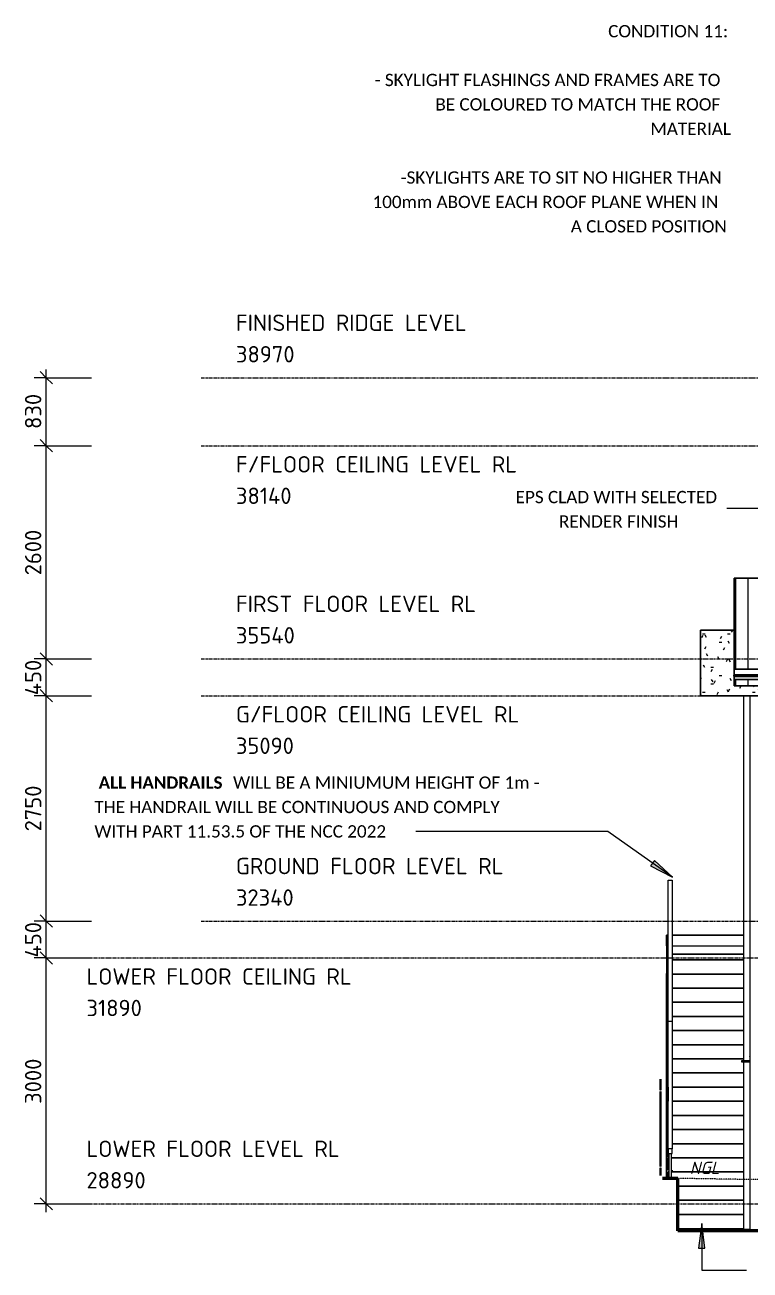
# Model space of a CAD drawing. Header units: millimetres. Extents: x -48840 to -22637, y 27782 to 43276.
# Drawn here: x -48840 to -39985, y 28081 to 43276 of the extents above; entities that cross this region are included whole.
import ezdxf

# ---------------------------------------------------------------- set-up
doc = ezdxf.new("R2010")
doc.units = ezdxf.units.MM
for name, pattern in [('Centre', [30, 12, -6, 6, -6]), ('Dash 2_5mm', [5, 2.5, -2.5]), ('Dash dot', [8, 4, -2, 0, -2])]:
    doc.linetypes.add(name, pattern=pattern)
for name, color, linetype, lineweight in [('A-ANNO-DIMS', 211, 'Continuous', 9), ('A-ANNO-DIMS-100', 211, 'Continuous', 9), ('A-ANNO-IDEN', 131, 'Continuous', 9), ('A-DETL', 90, 'Continuous', 9), ('A-DETL-MEDM', 33, 'Continuous', 25), ('A-DETL-WIDE', 214, 'Continuous', 50), ('A-FLOR-HRAL', 11, 'Continuous', 9), ('A-FLOR-LEVL', 51, 'Continuous', 9), ('A-GENM', 13, 'Continuous', 9), ('A-ROOF', 132, 'Continuous', 9), ('A-ROOF-MCUT', 132, 'Continuous', 35), ('A-ROOF-PATT', 132, 'Continuous', 9), ('A-WALL-PATT', 111, 'Continuous', 9), ('C-TOPO', 7, 'Continuous', 9), ('G-ANNO-TEXT', 231, 'Continuous', 9), ('P-SANR-FIXT', 6, 'Continuous', 9), ('S-STRS', 31, 'Continuous', 9)]:
    doc.layers.add(name, color=color, linetype=linetype, lineweight=lineweight)
doc.styles.add('Calibri', font='calibri.ttf', dxfattribs={"height": 150})
doc.styles.add('Calibri_B', font='calibrib.ttf', dxfattribs={"height": 150})
doc.styles.add('ISOCPEUR', font='ISOCPEUR.ttf', dxfattribs={"height": 200})
doc.styles.add('ISOCPEUR_I', font='', dxfattribs={"height": 150})
doc.styles.get('ISOCPEUR_I').set_extended_font_data('ISOCPEUR', italic=True)
doc.dimstyles.new('2_0mm_ISOCPEUR', dxfattribs={"dimscale": 304.8, "dimtxt": 200.550994, "dimasz": 0.492126, "dimexe": 0.492126, "dimexo": 0.0625, "dimgap": 0, "dimtad": 1, "dimdec": 0, "dimzin": 0, "dimdsep": 46, "dimtxsty": 'ISOCPEUR', "dimblk1": 'OBLIQUE', "dimblk2": 'OBLIQUE', "dimsah": 1, "dimcen": 0.09, "dimdle": 0.328084, "dimazin": 0, "dimtfac": 1, "dimtdec": 4, "dimtix": 1, "dimtmove": 0, "dimatfit": 3, "dimfxl": 1.804462, "dimfxlon": 1, "dimtvp": 1, "dimtolj": 1, "dimtzin": 0, "dimarcsym": 2})

# ---------------------------------------------------------------- blocks, each defined once
blk = doc.blocks.new('Railing - 25mm-1762167-rear')
at = {"layer": 'A-FLOR-HRAL'}
for p, q in [((-40973, 29502), (-40948, 29502)), ((-40973, 29200), (-40973, 29502)), ((-40948, 29502), (-40948, 29200))]:
    blk.add_line(p, q, dxfattribs=at)
blk = doc.blocks.new('Railing - Railing-1594649-rear')
blk.add_blockref('Railing - 25mm-1762167-rear', (0, 0))
blk = doc.blocks.new('Top Rail Type - Top Rail_Internal_-1594673-rear')
at = {"layer": 'A-FLOR-HRAL'}
for p, q in [((-40985, 32840), (-40935, 32840)), ((-40985, 31288), (-40985, 32840)), ((-40935, 32840), (-40935, 31288)), ((-40985, 31115), (-40985, 31288)), ((-40935, 31288), (-40935, 31115)), ((-40985, 29562), (-40985, 31115)), ((-40935, 31115), (-40985, 31115)), ((-40935, 31115), (-40935, 29562)), ((-40985, 29562), (-40985, 29502)), ((-40935, 29562), (-40985, 29562)), ((-40985, 29502), (-40935, 29502)), ((-40935, 29502), (-40935, 29562))]:
    blk.add_line(p, q, dxfattribs=at)
blk = doc.blocks.new('Downpipe - 450 Eave-1907595-rear')
at = {"layer": 'A-GENM'}
for p, q in [((-40065, 35090), (-40065, 30636)), ((-39985, 30689), (-39985, 35090)), ((-40065, 30624), (-40065, 28580)), ((-39985, 30636), (-39985, 30679)), ((-39985, 28580), (-39985, 30624)), ((-40065, 28580), (-39985, 28580))]:
    blk.add_line(p, q, dxfattribs=at)
blk = doc.blocks.new('Shower_Twin_Phoenix_NXQuil_FaceBased - Chrome _606-6500-00_-1739590-rear')
at = {"layer": 'P-SANR-FIXT'}
for p, q in [((-40090, 30636), (-40090, 30624)), ((-39990, 30689), (-39990, 30679))]:
    blk.add_line(p, q, dxfattribs=at)
at = {"layer": 'P-SANR-FIXT', "flags": 128}
for points in [[(-40090, 30636), (-40090, 30636), (-40090, 30636), (-40089, 30636), (-40088, 30636), (-40087, 30636), (-40086, 30636), (-40085, 30636), (-40084, 30636), (-40082, 30636), (-40080, 30636), (-40078, 30636), (-40076, 30636), (-40073, 30636), (-40071, 30636), (-40068, 30636), (-40065, 30636), (-40062, 30636), (-40059, 30636), (-40056, 30636), (-40052, 30636), (-40049, 30636), (-40045, 30636), (-40041, 30636), (-40037, 30636), (-40033, 30636), (-40028, 30636), (-40024, 30636), (-40020, 30636), (-40015, 30636), (-40011, 30636), (-40006, 30636), (-40001, 30636), (-39996, 30636), (-39991, 30636), (-39987, 30636), (-39982, 30636)], [(-39980, 30636), (-39985, 30636), (-39990, 30636), (-39995, 30636), (-40000, 30636), (-40005, 30636), (-40009, 30636), (-40014, 30636), (-40018, 30636), (-40023, 30636), (-40027, 30636), (-40032, 30636), (-40036, 30636), (-40040, 30636), (-40044, 30636), (-40048, 30636), (-40051, 30636), (-40055, 30636), (-40058, 30636), (-40061, 30636), (-40064, 30636), (-40067, 30636), (-40070, 30636), (-40073, 30636), (-40075, 30636), (-40078, 30636), (-40080, 30636), (-40081, 30636), (-40083, 30636), (-40085, 30636), (-40086, 30636), (-40087, 30636), (-40088, 30636), (-40089, 30636), (-40089, 30636), (-40090, 30636), (-40090, 30636), (-40090, 30636)], [(-40090, 30636), (-40090, 30636), (-40090, 30636), (-40090, 30636), (-40090, 30636), (-40090, 30636), (-40090, 30636), (-40090, 30636), (-40090, 30636), (-40090, 30636), (-40090, 30636), (-40090, 30636), (-40090, 30636), (-40090, 30636), (-40090, 30636), (-40090, 30636), (-40090, 30636), (-40090, 30636), (-40090, 30636), (-40090, 30636), (-40090, 30636), (-40090, 30636), (-40090, 30636), (-40090, 30636), (-40090, 30636), (-40090, 30636), (-40090, 30636), (-40090, 30636), (-40090, 30636), (-40090, 30636), (-40090, 30636), (-40090, 30636), (-40090, 30636), (-40090, 30636), (-40090, 30636), (-40090, 30636), (-40090, 30636), (-40090, 30636), (-40090, 30636), (-40090, 30636), (-40090, 30636)], [(-40090, 30623), (-40090, 30623), (-40090, 30623), (-40090, 30623), (-40090, 30623), (-40090, 30623), (-40090, 30623), (-40090, 30623), (-40090, 30623), (-40090, 30623), (-40090, 30623), (-40090, 30623), (-40090, 30623), (-40090, 30623), (-40090, 30623), (-40090, 30623), (-40090, 30623), (-40090, 30623), (-40090, 30623), (-40090, 30623), (-40090, 30623), (-40090, 30623), (-40090, 30623), (-40090, 30623), (-40090, 30623), (-40090, 30623), (-40090, 30623), (-40090, 30623), (-40090, 30623), (-40090, 30623), (-40090, 30623), (-40090, 30623), (-40090, 30623), (-40090, 30623), (-40090, 30623), (-40090, 30623), (-40090, 30623), (-40090, 30623), (-40090, 30623), (-40090, 30624), (-40090, 30624)], [(-40090, 30623), (-40090, 30623), (-40090, 30623), (-40089, 30623), (-40088, 30623), (-40087, 30623), (-40086, 30623), (-40085, 30623), (-40084, 30623), (-40082, 30623), (-40080, 30623), (-40078, 30623), (-40076, 30623), (-40073, 30623), (-40071, 30623), (-40068, 30623), (-40065, 30623), (-40062, 30623), (-40059, 30623), (-40056, 30623), (-40052, 30623), (-40049, 30623), (-40045, 30623), (-40041, 30623), (-40037, 30623), (-40033, 30623), (-40028, 30623), (-40024, 30623), (-40020, 30623), (-40015, 30623), (-40011, 30623), (-40006, 30623), (-40001, 30623), (-39996, 30623), (-39991, 30623), (-39987, 30623), (-39982, 30623)], [(-39980, 30623), (-39985, 30623), (-39990, 30623), (-39995, 30623), (-40000, 30623), (-40005, 30623), (-40009, 30623), (-40014, 30623), (-40018, 30623), (-40023, 30623), (-40027, 30623), (-40032, 30623), (-40036, 30623), (-40040, 30623), (-40044, 30623), (-40048, 30623), (-40051, 30623), (-40055, 30623), (-40058, 30623), (-40061, 30623), (-40064, 30623), (-40067, 30623), (-40070, 30623), (-40073, 30623), (-40075, 30623), (-40077, 30623), (-40080, 30623), (-40081, 30623), (-40083, 30623), (-40085, 30623), (-40086, 30623), (-40087, 30623), (-40088, 30623), (-40089, 30623), (-40089, 30623), (-40090, 30623), (-40090, 30623), (-40090, 30623)], [(-39990, 30689), (-39990, 30689), (-39990, 30689), (-39990, 30689), (-39990, 30689), (-39990, 30689), (-39990, 30689), (-39990, 30689), (-39990, 30689), (-39990, 30689), (-39990, 30689), (-39990, 30689), (-39990, 30689), (-39990, 30689), (-39990, 30690), (-39990, 30690), (-39990, 30690), (-39990, 30690), (-39990, 30690), (-39990, 30690), (-39990, 30690), (-39990, 30690), (-39990, 30690), (-39990, 30690), (-39990, 30690), (-39990, 30690), (-39990, 30690), (-39990, 30690), (-39990, 30690), (-39990, 30690), (-39990, 30690), (-39990, 30690), (-39990, 30690), (-39990, 30690), (-39990, 30690), (-39990, 30690), (-39990, 30690), (-39990, 30690), (-39989, 30690), (-39989, 30690), (-39989, 30690)], [(-39989, 30678), (-39989, 30678), (-39990, 30678), (-39990, 30678), (-39990, 30678), (-39990, 30678), (-39990, 30678), (-39990, 30678), (-39990, 30678), (-39990, 30678), (-39990, 30678), (-39990, 30678), (-39990, 30678), (-39990, 30678), (-39990, 30678), (-39990, 30678), (-39990, 30678), (-39990, 30678), (-39990, 30678), (-39990, 30678), (-39990, 30678), (-39990, 30678), (-39990, 30678), (-39990, 30678), (-39990, 30678), (-39990, 30678), (-39990, 30678), (-39990, 30679), (-39990, 30679), (-39990, 30679), (-39990, 30679), (-39990, 30679), (-39990, 30679), (-39990, 30679), (-39990, 30679), (-39990, 30679), (-39990, 30679), (-39990, 30679), (-39990, 30679), (-39990, 30679), (-39990, 30679)]]:
    blk.add_lwpolyline(points, dxfattribs=at)
blk = doc.blocks.new('DIMBLOCK1-rear')
at = {"layer": 'A-ANNO-DIMS-100'}
for p, q in [((-48578, 31890), (-48653, 31965)), ((-48578, 31890), (-48728, 31890)), ((-48578, 28790), (-48578, 31890)), ((-48578, 31890), (-48503, 31815)), ((-48578, 31890), (-48028, 31890)), ((-48578, 28890), (-48728, 28890)), ((-48578, 28890), (-48653, 28965)), ((-48578, 28890), (-48503, 28815)), ((-48578, 28890), (-48028, 28890))]:
    blk.add_line(p, q, dxfattribs=at)
at = {"layer": 'A-ANNO-DIMS-100', "color": 0, "insert": (-48839, 30110), "char_height": 200, "width": 672.04, "attachment_point": 1, "rotation": 90, "line_spacing_factor": 1.135194, "style": 'ISOCPEUR'}
blk.add_mtext('3000', dxfattribs=at)
blk = doc.blocks.new('_Oblique')
at = {"color": 0, "linetype": 'ByBlock', "lineweight": -2}
blk.add_line((-0.5, -0.5), (0.5, 0.5), dxfattribs=at)
blk = doc.blocks.new('DIMBLOCK2-rear')
at = {"layer": 'A-ANNO-DIMS-100'}
for p, q in [((-48578, 32340), (-48653, 32415)), ((-48578, 32340), (-48728, 32340)), ((-48578, 31890), (-48578, 32340)), ((-48578, 32340), (-48503, 32265)), ((-48578, 32340), (-48028, 32340)), ((-48578, 31890), (-48653, 31965)), ((-48578, 31890), (-48728, 31890)), ((-48578, 31890), (-48503, 31815)), ((-48578, 31890), (-48028, 31890))]:
    blk.add_line(p, q, dxfattribs=at)
at = {"layer": 'A-ANNO-DIMS-100', "color": 0, "insert": (-48839, 31896), "char_height": 200, "width": 526.73, "attachment_point": 1, "rotation": 90, "line_spacing_factor": 1.135194, "style": 'ISOCPEUR'}
blk.add_mtext('450', dxfattribs=at)
blk = doc.blocks.new('DIMBLOCK3-rear')
at = {"layer": 'A-ANNO-DIMS-100'}
for p, q in [((-48578, 35090), (-48653, 35165)), ((-48578, 35090), (-48728, 35090)), ((-48578, 32340), (-48578, 35090)), ((-48578, 35090), (-48503, 35015)), ((-48578, 35090), (-48028, 35090)), ((-48578, 32340), (-48653, 32415)), ((-48578, 32340), (-48728, 32340)), ((-48578, 32340), (-48503, 32265)), ((-48578, 32340), (-48028, 32340))]:
    blk.add_line(p, q, dxfattribs=at)
at = {"layer": 'A-ANNO-DIMS-100', "color": 0, "insert": (-48839, 33435), "char_height": 200, "width": 672.04, "attachment_point": 1, "rotation": 90, "line_spacing_factor": 1.135194, "style": 'ISOCPEUR'}
blk.add_mtext('2750', dxfattribs=at)
blk = doc.blocks.new('DIMBLOCK4-rear')
at = {"layer": 'A-ANNO-DIMS-100'}
for p, q in [((-48578, 35540), (-48653, 35615)), ((-48578, 35540), (-48728, 35540)), ((-48578, 35090), (-48578, 35540)), ((-48578, 35540), (-48503, 35465)), ((-48578, 35540), (-48028, 35540)), ((-48578, 35090), (-48653, 35165)), ((-48578, 35090), (-48728, 35090)), ((-48578, 35090), (-48503, 35015)), ((-48578, 35090), (-48028, 35090))]:
    blk.add_line(p, q, dxfattribs=at)
at = {"layer": 'A-ANNO-DIMS-100', "color": 0, "insert": (-48839, 35096), "char_height": 200, "width": 526.73, "attachment_point": 1, "rotation": 90, "line_spacing_factor": 1.135194, "style": 'ISOCPEUR'}
blk.add_mtext('450', dxfattribs=at)
blk = doc.blocks.new('DIMBLOCK5-rear')
at = {"layer": 'A-ANNO-DIMS-100'}
for p, q in [((-48578, 38140), (-48728, 38140)), ((-48578, 38140), (-48653, 38215)), ((-48578, 35540), (-48578, 38140)), ((-48578, 38140), (-48503, 38065)), ((-48578, 38140), (-48028, 38140)), ((-48578, 35540), (-48653, 35615)), ((-48578, 35540), (-48728, 35540)), ((-48578, 35540), (-48503, 35465)), ((-48578, 35540), (-48028, 35540))]:
    blk.add_line(p, q, dxfattribs=at)
at = {"layer": 'A-ANNO-DIMS-100', "color": 0, "insert": (-48839, 36560), "char_height": 200, "width": 672.04, "attachment_point": 1, "rotation": 90, "line_spacing_factor": 1.135194, "style": 'ISOCPEUR'}
blk.add_mtext('2600', dxfattribs=at)
blk = doc.blocks.new('DIMBLOCK6-rear')
at = {"layer": 'A-ANNO-DIMS-100'}
for p, q in [((-48578, 38140), (-48578, 39070)), ((-48578, 38970), (-48728, 38970)), ((-48578, 38970), (-48653, 39045)), ((-48578, 38970), (-48503, 38895)), ((-48578, 38970), (-48028, 38970)), ((-48578, 38140), (-48728, 38140)), ((-48578, 38140), (-48653, 38215)), ((-48578, 38140), (-48503, 38065)), ((-48578, 38140), (-48028, 38140))]:
    blk.add_line(p, q, dxfattribs=at)
at = {"layer": 'A-ANNO-DIMS-100', "color": 0, "insert": (-48839, 38345), "char_height": 200, "width": 504.03, "attachment_point": 1, "rotation": 90, "line_spacing_factor": 1.135194, "style": 'ISOCPEUR'}
blk.add_mtext('830', dxfattribs=at)

msp = doc.modelspace()

# ---------------------------------------------------------------- hatches: boundary and pattern name
at = {"layer": 'A-ROOF'}
h = msp.add_hatch(dxfattribs=at)
h.set_pattern_fill('FP_3', style=0, pattern_type=2)
h.set_pattern_definition([(90, (-33860.86, 1200), (-150, 9e-15), [])])
h.paths.add_polyline_path([(-40180.4, 35211.4), (-33955.4, 35211.4), (-33955.4, 35288.2), (-40180.4, 35288.2), (-40180.4, 35281.6)])
at = {"layer": 'A-ROOF-PATT'}
h = msp.add_hatch(dxfattribs=at)
h.set_pattern_fill('FP_4', style=0, pattern_type=2)
h.set_pattern_definition([(90, (-33860.86, 35145.45), (-150, 9e-15), [])])
h.paths.add_polyline_path([(-40180.4, 35413.2), (-33955.4, 35413.2), (-33955.4, 35675.6), (-27375.4, 35675.6), (-27375.4, 36371.2), (-30700.4, 36371.2), (-30700.4, 36341), (-34110.4, 36341), (-34110.4, 36141.1), (-34631.8, 36141.1), (-34631.7, 36068.4), (-34611.6, 36068.4), (-34611.6, 36011.6), (-35239.3, 36011.6), (-35239.3, 36068.4), (-35219.2, 36068.4), (-35219.1, 36141.1), (-37427, 36141.1), (-37426.9, 36101.7), (-37406.8, 36101.7), (-37406.8, 36044.8), (-38034.5, 36044.8), (-38034.5, 36101.7), (-38014.4, 36101.7), (-38014.4, 36141.1), (-38960.4, 36141.1), (-38960.4, 36526), (-38969.4, 36526), (-38972.7, 36521.7), (-38981, 36515.4), (-38990.6, 36511.4), (-39001, 36510), (-39011.3, 36511.4), (-39021, 36515.4), (-39029.3, 36521.7), (-39032.6, 36526), (-40180.4, 36526), (-40180.4, 35598.6)])
at = {"layer": 'A-WALL-PATT'}
h = msp.add_hatch(dxfattribs=at)
h.set_pattern_fill('FP_1', color=256, style=0, pattern_type=2)
h.set_pattern_definition([(0, (-33860.86, 1200), (406.4, 101.6), [33.528, -271.272, 33.528, -271.272, -1625.6]), (0, (-33860.86, 1200), (406.4, 101.6), [-609.6, 33.528, -576.072, 33.528, -271.272, -711.2]), (0, (-33860.86, 1200), (406.4, 101.6), [-1524, 33.528, -169.672, 33.528, -474.472]), (120, (-33708.46, 1250.8), (-291.18818, 301.15272), [33.528, -271.272, 33.528, -271.272, -1625.6]), (120, (-33708.46, 1250.8), (-291.18818, 301.15272), [-609.6, 33.528, -576.072, 33.528, -271.272, -711.2]), (120, (-33708.46, 1250.8), (-291.18818, 301.15272), [-1524, 33.528, -169.672, 33.528, -474.472]), (240, (-33657.66, 1454), (-115.21182, -402.75272), [33.528, -271.272, 33.528, -271.272, -1625.6]), (240, (-33657.66, 1454), (-115.21182, -402.75272), [-609.6, 33.528, -576.072, 33.528, -271.272, -711.2]), (240, (-33657.66, 1454), (-115.21182, -402.75272), [-1524, 33.528, -169.672, 33.528, -474.472])])
h.paths.add_polyline_path([(-40590.4, 35090), (-39580.4, 35090), (-39580.4, 35211.4), (-40180.4, 35211.4), (-40180.4, 35890), (-40590.4, 35890), (-40590.4, 35176)])
at = {"layer": 'G-ANNO-TEXT'}
for points in [[(-40932.5, 32874.2), (-41154.4, 33079.9), (-41200.1, 33015.4)], [(-40576.5, 28648.5), (-40616, 28348.5), (-40537, 28348.5)]]:
    msp.add_hatch(color=7, dxfattribs=at).paths.add_polyline_path(points)

# ---------------------------------------------------------------- linework, layer by layer
at = {"layer": 'A-ANNO-IDEN'}
msp.add_line((-38498, 37373.1), (-40268.2, 37373.6), dxfattribs=at)
at = {"layer": 'A-DETL', "linetype": 'Dash dot', "lineweight": 35}
msp.add_line((-41080.4, 29234), (-41080.4, 30410), dxfattribs=at)
at = {"layer": 'A-DETL', "linetype": 'Dash 2_5mm'}
msp.add_line((-32526.4, 29069.1), (-40858.3, 29200), dxfattribs=at)
at = {"layer": 'A-DETL-MEDM'}
for p, q in [((-40180.4, 36526), (-39032.6, 36526)), ((-40180.4, 35339.2), (-40180.4, 36526)), ((-40180.4, 35890), (-40590.4, 35890)), ((-40590.4, 35890), (-40590.4, 35090)), ((-33955.4, 35413.2), (-40180.4, 35413.2)), ((-40180.4, 35211.4), (-40180.4, 35329.9)), ((-33955.4, 35288.2), (-40180.4, 35288.2)), ((-33955.4, 35211.4), (-40180.4, 35211.4)), ((-40590.4, 35090), (-39580.4, 35090)), ((-41005.4, 32168), (-41005.4, 32038.8)), ((-40985, 32168), (-41005.4, 32168)), ((-40065.4, 32168), (-40935, 32168)), ((-41005, 31938), (-40985, 31938)), ((-40935, 31938), (-40065.4, 31938)), ((-41005.4, 29200.2), (-41005.4, 31700.9)), ((-41005.4, 31700.9), (-40985.4, 31700.9)), ((-41005.4, 30239), (-40985.4, 30239)), ((-40935.4, 29460.9), (-40935.4, 29452.5)), ((-40935.4, 29300.9), (-40935.4, 29280))]:
    msp.add_line(p, q, dxfattribs=at)
at = {"layer": 'A-DETL-WIDE'}
for p, q in [((-40868.3, 29200.2), (-41055.7, 29200.2)), ((-40868.3, 28560), (-40868.3, 29200.2)), ((-27395.4, 28560), (-40868.3, 28560))]:
    msp.add_line(p, q, dxfattribs=at)
at = {"layer": 'A-FLOR-LEVL', "linetype": 'Centre'}
for p, q in [((-46688, 38970), (-23564.5, 38970)), ((-46688, 38140), (-23564.5, 38140)), ((-46688, 35540), (-23564.5, 35540)), ((-46688, 35090), (-23564.5, 35090)), ((-46688, 32340), (-23564.5, 32340)), ((-48512.7, 31890), (-23439, 31890)), ((-48512.7, 28890), (-23439, 28890))]:
    msp.add_line(p, q, dxfattribs=at)
at = {"layer": 'A-ROOF-MCUT'}
for p, q in [((-40180.4, 35339.2), (-40180.4, 35329.9)), ((-33955.4, 35339.2), (-40180.4, 35339.2)), ((-40180.4, 35329.9), (-33955.4, 35329.9))]:
    msp.add_line(p, q, dxfattribs=at)
at = {"layer": 'C-TOPO'}
for p, q in [((-41005.4, 32038.8), (-41005, 32038.8)), ((-41005.4, 32038.8), (-41005.4, 31700.9)), ((-41005.4, 32038.8), (-40985, 32038.8)), ((-41005, 32038.8), (-41005, 31700.9)), ((-40935, 32038.8), (-40065.4, 32038.8))]:
    msp.add_line(p, q, dxfattribs=at)
at = {"layer": 'G-ANNO-TEXT', "color": 7}
for p, q in [((-42120, 33434.8), (-44067.2, 33434.8)), ((-41723.4, 33434.8), (-42120, 33434.8)), ((-40932.5, 32874.2), (-41723.4, 33434.8)), ((-41154.4, 33079.9), (-41200.1, 33015.4)), ((-41200.1, 33015.4), (-40932.5, 32874.2)), ((-40932.5, 32874.2), (-41154.4, 33079.9)), ((-40576.5, 28648.5), (-40616, 28348.5)), ((-40537, 28348.5), (-40576.5, 28648.5)), ((-40576.5, 28648.5), (-40576.5, 28081.2)), ((-40616, 28348.5), (-40537, 28348.5)), ((-40576.5, 28081.2), (-40029.8, 28081.2))]:
    msp.add_line(p, q, dxfattribs=at)
at = {"layer": 'S-STRS'}
for p, q in [((-40985.4, 31866.5), (-40985.4, 31867.5)), ((-40985.4, 31695), (-40985.4, 31866.5)), ((-40935, 31867.5), (-40065.4, 31867.5)), ((-40935, 31866.5), (-40065.4, 31866.5)), ((-40065.4, 31866.5), (-40935, 31866.5)), ((-40985.4, 31694), (-40985.4, 31695)), ((-40985.4, 31522.5), (-40985.4, 31694)), ((-40935, 31695), (-40065.4, 31695)), ((-40935, 31694), (-40065.4, 31694)), ((-40065.4, 31694), (-40935, 31694)), ((-40985.4, 31521.5), (-40985.4, 31522.5)), ((-40985.4, 31350), (-40985.4, 31521.5)), ((-40935, 31522.5), (-40065.4, 31522.5)), ((-40935, 31521.5), (-40065.4, 31521.5)), ((-40065.4, 31521.5), (-40935, 31521.5)), ((-40985.4, 31349), (-40985.4, 31350)), ((-40985.4, 31177.5), (-40985.4, 31349)), ((-40935, 31350), (-40065.4, 31350)), ((-40935, 31349), (-40065.4, 31349)), ((-40065.4, 31349), (-40935, 31349)), ((-40985.4, 31176.5), (-40985.4, 31177.5)), ((-40985.4, 31005), (-40985.4, 31176.5)), ((-40935, 31177.5), (-40065.4, 31177.5)), ((-40935, 31176.5), (-40065.4, 31176.5)), ((-40065.4, 31176.5), (-40935, 31176.5)), ((-40985.4, 31004), (-40985.4, 31005)), ((-40985.4, 30832.5), (-40985.4, 31004)), ((-40935, 31005), (-40065.4, 31005)), ((-40935, 31004), (-40065.4, 31004)), ((-40065.4, 31004), (-40935, 31004)), ((-40985.4, 30831.5), (-40985.4, 30832.5)), ((-40985.4, 30660), (-40985.4, 30831.5)), ((-40935, 30832.5), (-40065.4, 30832.5)), ((-40935, 30831.5), (-40065.4, 30831.5)), ((-40065.4, 30831.5), (-40935, 30831.5)), ((-40985.4, 30659), (-40985.4, 30660)), ((-40985.4, 30487.5), (-40985.4, 30659)), ((-40935, 30660), (-40065.4, 30660)), ((-40935, 30659), (-40065.4, 30659)), ((-40065.4, 30659), (-40935, 30659)), ((-40985.4, 30486.5), (-40985.4, 30487.5)), ((-40985.4, 30315), (-40985.4, 30486.5)), ((-40935, 30487.5), (-40065.4, 30487.5)), ((-40935, 30486.5), (-40065.4, 30486.5)), ((-40065.4, 30486.5), (-40935, 30486.5)), ((-40985.4, 30315), (-40985.4, 30314)), ((-40985.4, 30314), (-40985.4, 30142.5)), ((-40935, 30315), (-40065.4, 30315)), ((-40935, 30314), (-40065.4, 30314)), ((-40065.4, 30314), (-40935, 30314)), ((-40985.4, 30141.5), (-40985.4, 30142.5)), ((-40985.4, 29970), (-40985.4, 30141.5)), ((-40935, 30142.5), (-40065.4, 30142.5)), ((-40935, 30141.5), (-40065.4, 30141.5)), ((-40065.4, 30141.5), (-40935, 30141.5)), ((-40985.4, 29969), (-40985.4, 29970)), ((-40985.4, 29797.5), (-40985.4, 29969)), ((-40935, 29970), (-40065.4, 29970)), ((-40935, 29969), (-40065.4, 29969)), ((-40065.4, 29969), (-40935, 29969)), ((-40985.4, 29796.5), (-40985.4, 29797.5)), ((-40985.4, 29625), (-40985.4, 29796.5)), ((-40935, 29797.5), (-40065.4, 29797.5)), ((-40935, 29796.5), (-40065.4, 29796.5)), ((-40065.4, 29796.5), (-40935, 29796.5)), ((-40985.4, 29624), (-40985.4, 29625)), ((-40985.4, 29460.9), (-40985.4, 29624)), ((-40935, 29625), (-40065.2, 29625)), ((-40935, 29624), (-40065.2, 29624)), ((-40065.2, 29624), (-40935, 29624)), ((-40985.4, 29452.5), (-40972.5, 29452.5)), ((-40985.4, 29451.5), (-40985.4, 29452.5)), ((-40985.4, 29451.5), (-40972.5, 29451.5)), ((-40985.4, 29300.9), (-40985.4, 29451.5)), ((-40972.5, 29451.5), (-40985.4, 29451.5)), ((-40947.5, 29452.5), (-40065.3, 29452.5)), ((-40947.5, 29451.5), (-40065.3, 29451.5)), ((-40065.3, 29451.5), (-40947.5, 29451.5)), ((-40985.4, 29280), (-40972.5, 29280)), ((-40985.4, 29279), (-40985.4, 29280)), ((-40985.4, 29279), (-40972.5, 29279)), ((-40985.4, 29200.2), (-40985.4, 29279)), ((-40972.5, 29279), (-40985.4, 29279)), ((-40947.5, 29280), (-40065.3, 29280)), ((-40947.5, 29279), (-40065.3, 29279)), ((-40065.3, 29279), (-40947.5, 29279)), ((-40868.3, 29107.5), (-40065.3, 29107.5)), ((-40868.3, 29106.5), (-40065.3, 29106.5)), ((-40065.3, 29106.5), (-40868.3, 29106.5)), ((-40868.3, 28935), (-40065.4, 28935)), ((-40868.3, 28934), (-40065.4, 28934)), ((-40065.4, 28934), (-40868.3, 28934)), ((-40868.3, 28762.5), (-40065.4, 28762.5)), ((-40868.3, 28761.5), (-40065.4, 28761.5)), ((-40065.4, 28761.5), (-40868.3, 28761.5)), ((-40868.3, 28590), (-40065.4, 28590))]:
    msp.add_line(p, q, dxfattribs=at)

# ---------------------------------------------------------------- block references
at = {"layer": 'A-FLOR-HRAL'}
for name in ['Top Rail Type - Top Rail_Internal_-1594673-rear', 'Railing - Railing-1594649-rear']:
    msp.add_blockref(name, (0, 0), dxfattribs=at)
at = {"layer": 'A-GENM'}
msp.add_blockref('Downpipe - 450 Eave-1907595-rear', (0, 0), dxfattribs=at)
at = {"layer": 'P-SANR-FIXT'}
msp.add_blockref('Shower_Twin_Phoenix_NXQuil_FaceBased - Chrome _606-6500-00_-1739590-rear', (0, 0), dxfattribs=at)

# ---------------------------------------------------------------- texts
at = {"layer": 'A-ANNO-IDEN', "char_height": 150, "attachment_point": 1, "style": 'Calibri'}
for s, insert, width in [('EPS CLAD WITH SELECTED', (-42848.2, 37589.6), 3118.564), ('RENDER FINISH', (-42319, 37291.9), 1843.881)]:
    msp.add_mtext(s, dxfattribs=dict(at, insert=insert, width=width))
at = {"layer": 'A-FLOR-LEVL', "char_height": 200, "attachment_point": 1, "style": 'ISOCPEUR', "bg_fill": 3, "box_fill_scale": 1.25, "bg_fill_color": 9, "bg_fill_true_color": 13158600, "bg_fill_transparency": 0}
for s, insert, width in [('FINISHED RIDGE LEVEL', (-46263.2, 39741.4), 3383.121), ('38970', (-46263.2, 39357.4), 881.856), ('F/FLOOR CEILING LEVEL RL', (-46263.2, 38013.8), 4144.724), ('38140', (-46263.2, 37629.8), 849.789), ('FIRST FLOOR LEVEL RL', (-46263.2, 36311.4), 3567.509), ('35540', (-46263.2, 35927.4), 905.907), ('G/FLOOR CEILING LEVEL RL', (-46263.2, 34963.8), 4168.775), ('35090', (-46263.2, 34579.8), 881.856), ('GROUND FLOOR LEVEL RL', (-46263.2, 33111.4), 3920.252), ('32340', (-46263.2, 32727.4), 905.907), ('LOWER FLOOR CEILING RL', (-48087.9, 31763.8), 3888.184), ('31890', (-48087.9, 31379.8), 825.738), ('LOWER FLOOR LEVEL RL', (-48087.9, 29661.4), 3743.881), ('28890', (-48087.9, 29277.4), 881.856)]:
    msp.add_mtext(s, dxfattribs=dict(at, insert=insert, width=width))
at = {"layer": 'G-ANNO-TEXT', "color": 7, "char_height": 150, "attachment_point": 1}
for s, insert, width, style in [('CONDITION 11:', (-41718.2, 43274.5), 1867.932, 'Calibri'), ('- SKYLIGHT FLASHINGS AND FRAMES ARE TO ', (-44569, 42679.2), 5323.205, 'Calibri'), ('BE COLOURED TO MATCH THE ROOF ', (-43828.2, 42381.5), 4425.315, 'Calibri'), ('MATERIAL', (-41202.2, 42083.8), 1242.616, 'Calibri'), ('-SKYLIGHTS ARE TO SIT NO HIGHER THAN ', (-44251.5, 41488.5), 4938.395, 'Calibri'), ('100mm ABOVE EACH ROOF PLANE WHEN IN ', (-44595.5, 41190.9), 5355.273, 'Calibri'), ('A CLOSED POSITION', (-42174.6, 40893.2), 2421.096, 'Calibri'), (' ALL HANDRAILS', (-47991.2, 34105.1), 1988.185, 'Calibri_B'), (' WILL BE A MINIUMUM HEIGHT OF 1m -', (-46350.8, 34105.1), 4802.108, 'Calibri'), ('THE HANDRAIL WILL BE CONTINUOUS AND COMPLY ', (-47991.2, 33807.5), 6349.365, 'Calibri'), ('WITH PART 11.53.5 OF THE NCC 2022', (-47991.2, 33509.8), 4513.501, 'Calibri'), ('NGL', (-40722.3, 29403.5), 416.878, 'ISOCPEUR_I')]:
    msp.add_mtext(s, dxfattribs=dict(at, insert=insert, width=width, style=style))

# ---------------------------------------------------------------- dimensions: what is measured, and where the dimension line sits
at = {"layer": 'A-ANNO-DIMS'}
for base, p1, p2, override, picture, middle in [((-48578.4, 38970), (-48028.4, 38140), (-48028.4, 38970), {"dimpost": '<>', "dimfxl": 829.983894}, 'DIMBLOCK6-rear', (-48678.4, 38555)), ((-48578.4, 38140), (-48028.4, 35540), (-48028.4, 38140), {"dimpost": '<>', "dimfxl": 2600}, 'DIMBLOCK5-rear', (-48678.4, 36840)), ((-48578.4, 35540), (-48028.4, 35090), (-48028.4, 35540), {"dimpost": '<>', "dimfxl": 450}, 'DIMBLOCK4-rear', (-48678.4, 35315)), ((-48578.4, 35090), (-48028.4, 32340), (-48028.4, 35090), {"dimpost": '<>', "dimfxl": 2750}, 'DIMBLOCK3-rear', (-48678.4, 33715))]:
    dim = msp.add_linear_dim(base=base, p1=p1, p2=p2, angle=90, dimstyle='2_0mm_ISOCPEUR', override=override, dxfattribs=at)
    dim.commit()
    dim.dimension.update_dxf_attribs({"geometry": picture, "text_midpoint": middle})

# ---------------------------------------------------------------- next in the draw order: dimensions: what is measured, and where the dimension line sits
for base, p1, p2, override, picture, middle in [((-48578.4, 32340), (-48028.4, 31890), (-48028.4, 32340), {"dimpost": '<>', "dimfxl": 450}, 'DIMBLOCK2-rear', (-48678.4, 32115)), ((-48578.4, 31890), (-48028.4, 28890), (-48028.4, 31890), {"dimpost": '<>', "dimfxl": 3000}, 'DIMBLOCK1-rear', (-48678.4, 30390))]:
    dim = msp.add_linear_dim(base=base, p1=p1, p2=p2, angle=90, dimstyle='2_0mm_ISOCPEUR', override=override, dxfattribs=at)
    dim.commit()
    dim.dimension.update_dxf_attribs({"geometry": picture, "text_midpoint": middle})

doc.saveas('drawing.dxf')
